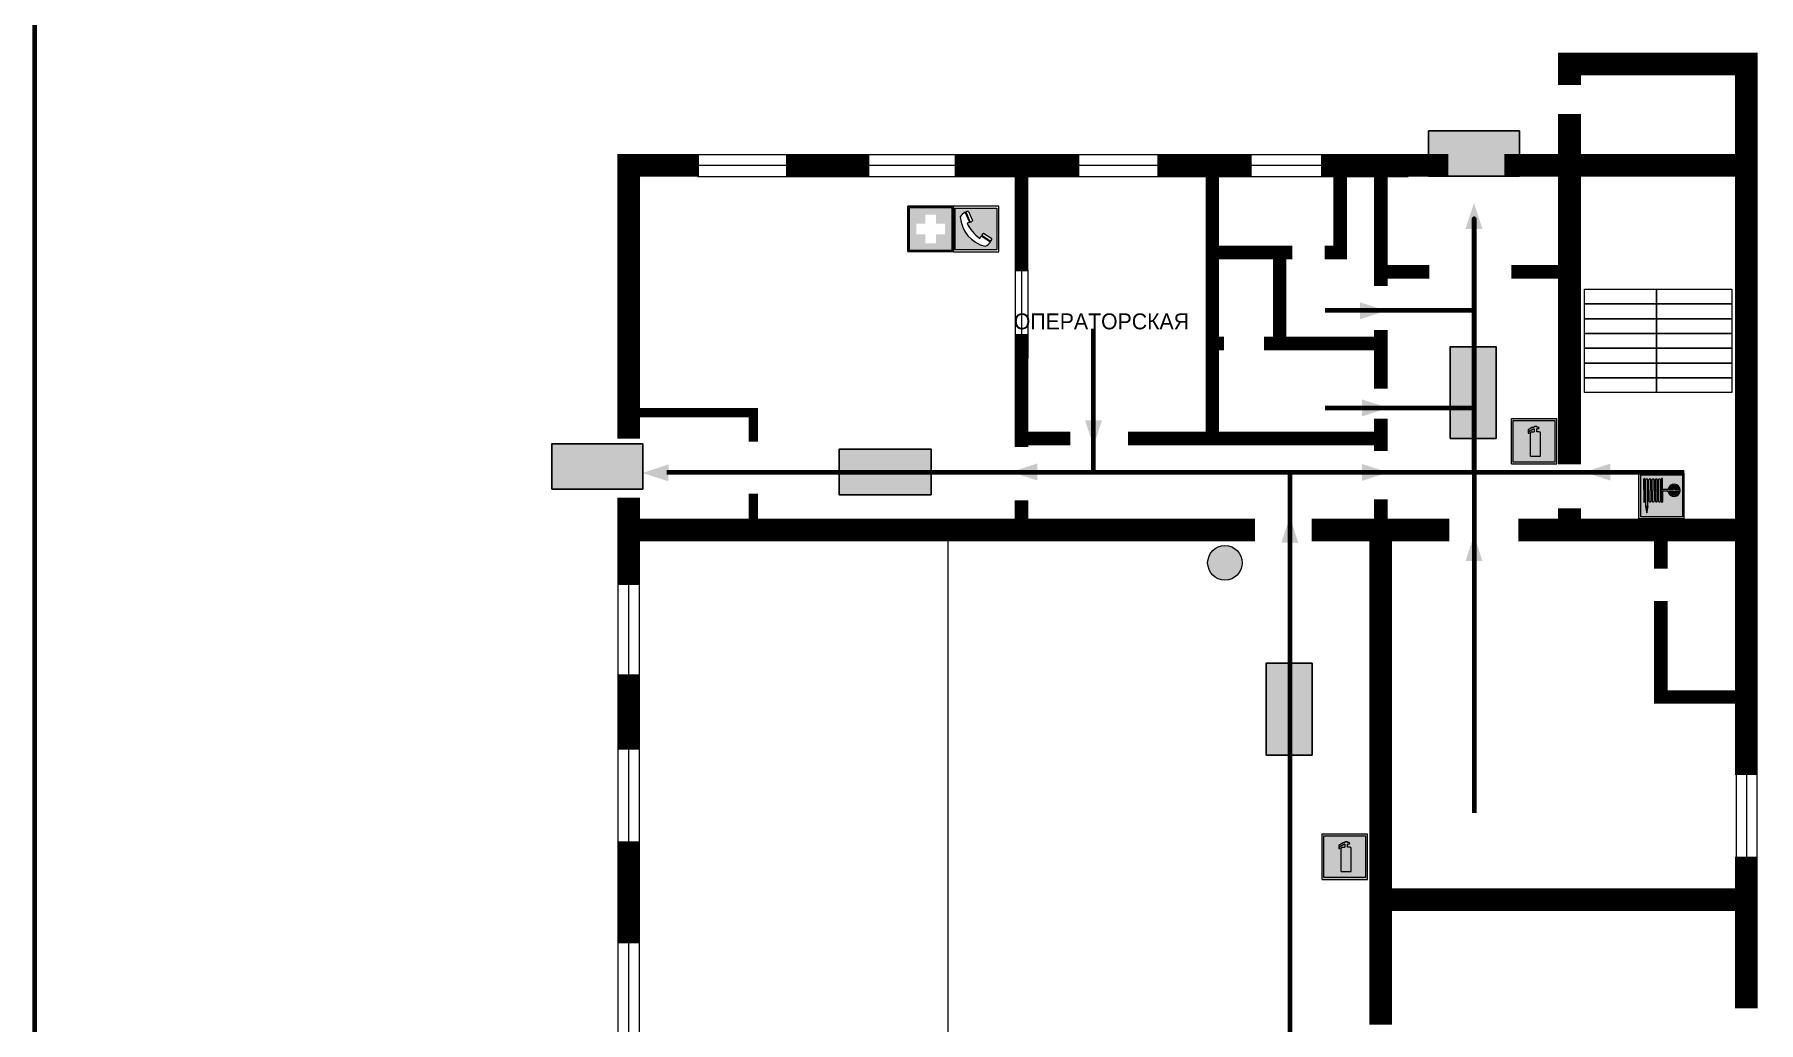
# Model space of a CAD drawing. Header units: millimetres. Extents: x 13114 to 67229, y 22859 to 38520.
# Drawn here: x 20445.4 to 20749.2, y 25208.3 to 25382.5 of the extents above; entities that cross this region are included whole.
import ezdxf

# ---------------------------------------------------------------- set-up
doc = ezdxf.new("R2010")
doc.units = ezdxf.units.MM
doc.layers.add('План_Штампы', color=7, linetype='Continuous')
doc.styles.add('обычный', font='arial.ttf')

# ---------------------------------------------------------------- blocks, each defined once
blk = doc.blocks.new('A$C7B4425F7')
at = {"true_color": 0xffffff}
blk.add_hatch(color=7, dxfattribs=at).paths.add_polyline_path([(0, 0), (-16, 0), (-16, -8), (0, -8)])
h = blk.add_hatch(color=126)
h.paths.add_polyline_path([(-0.2, -0.2), (-15.8, -0.2), (-15.8, -7.8), (-0.2, -7.8)])
h.paths.add_polyline_path([(-11.76, -2.03), (-11.76, -3.66), (-11.17, -3.66, -0.568275), (-11.17, -6.18), (-12.58, -6.18), (-12.58, -2.03)], flags=16)
h.paths.add_polyline_path([(-13.33, -4.12, -0.495768), (-13.59, -6.18), (-15.03, -6.18), (-15.03, -2.03), (-13.59, -2.03, -0.487973)], flags=16)
h.paths.add_polyline_path([(-10.25, -2.03), (-9.48, -2.03), (-9.48, -6.18), (-10.25, -6.18)], flags=16)
h.paths.add_polyline_path([(-13.84, -3.69), (-14.24, -3.69), (-14.24, -3.03), (-13.9, -3.03, -0.692621)], flags=0)
h.paths.add_polyline_path([(-9.15, -2.03), (-8.4, -2.03), (-8.04, -3.07), (-7.68, -2.03), (-6.93, -2.03), (-7.64, -4.1), (-6.93, -6.18), (-7.68, -6.18), (-8.04, -5.14), (-8.4, -6.18), (-9.15, -6.18), (-8.44, -4.1)], flags=16)
h.paths.add_polyline_path([(-11.76, -4.46), (-11.42, -4.46, -0.692621), (-11.36, -5.12), (-11.76, -5.12)], flags=0)
h.paths.add_polyline_path([(-13.9, -5.2), (-14.24, -5.2), (-14.24, -4.55), (-13.84, -4.55, -0.708038)], flags=0)
edge = h.paths.add_edge_path(flags=16)
edge.add_ellipse((-5.51, -4.08), major_axis=(0, 2.05), ratio=0.586184, start_angle=0, end_angle=360)
edge = h.paths.add_edge_path(flags=0)
edge.add_ellipse((-5.51, -4.08), major_axis=(0, 1.14), ratio=0.454828, start_angle=0, end_angle=360)
h.paths.add_polyline_path([(-4.13, -4.96, 0.377264), (-3.48, -4.52, 0.0555), (-3.16, -2.03), (-1.66, -2.03), (-1.66, -4.96), (-0.96, -4.96), (-0.96, -7.01), (-1.75, -7.01), (-1.75, -6.18), (-3.3, -6.18), (-3.3, -7.02), (-4.13, -7.02)], flags=16)
h.paths.add_polyline_path([(-2.73, -2.91), (-2.28, -2.91), (-2.28, -4.96), (-3.05, -4.96, 0.079136)], flags=0)
at = {"color": 126}
blk.add_lwpolyline([(-16, -8), (0, -8), (0, 0), (-16, 0)], close=True, dxfattribs=at)
blk = doc.blocks.new('A$C32E8229D')
at = {"true_color": 0xffffff}
blk.add_hatch(color=7, dxfattribs=at).paths.add_polyline_path([(0, 0), (0, -8), (16, -8), (16, 0)])
h = blk.add_hatch(color=126)
h.paths.add_polyline_path([(0.2, -0.2), (15.8, -0.2), (15.8, -7.8), (0.2, -7.8)])
h.paths.add_polyline_path([(13.49, -2.05), (12.08, -2.05), (11.37, -2.63, 0.162397), (11.29, -2.84), (11.29, -3.63), (10.35, -3.63), (10.35, -4.05), (11.68, -4.05), (11.68, -3.48), (12.26, -4.28), (11.29, -5.1), (11.29, -6.78), (11.85, -6.78), (11.85, -5.44), (12.8, -4.64), (12.8, -5.94), (14.46, -5.94), (14.46, -5.39), (13.45, -5.39), (13.45, -3.97), (12.46, -2.59), (13.15, -2.59), (13.69, -3.34), (14.18, -3)], flags=16)
h.paths.add_polyline_path([(10.74, -1.82, 1), (11.8, -1.82, 1)], flags=16)
h.paths.add_polyline_path([(9.39, -3.59), (5.99, -3.59), (6.56, -3.03), (5.91, -3.03), (5.1, -3.83), (5.91, -4.64), (6.56, -4.64), (5.99, -4.09), (9.39, -4.09)], flags=16)
h.paths.add_polyline_path([(4.29, -1.08), (1.72, -1.08), (1.72, -6.6), (4.29, -6.6)], flags=16)
at = {"color": 126}
blk.add_lwpolyline([(16, -8), (0, -8), (0, 0), (16, 0)], close=True, dxfattribs=at)
blk = doc.blocks.new('A$C18900ED3')
h = blk.add_hatch(color=126)
h.paths.add_polyline_path([(-0.18, -0.18), (-7.02, -0.18), (-7.02, -7.02), (-0.18, -7.02)])
h.paths.add_polyline_path([(-5.89, -4.46), (-5.89, -2.77), (-4.46, -2.77), (-4.46, -1.31), (-2.77, -1.31), (-2.77, -2.77), (-1.33, -2.77), (-1.33, -4.46), (-2.77, -4.46), (-2.77, -5.89), (-4.46, -5.89), (-4.46, -4.46)], flags=16)
at = {"color": 126}
for p, q in [((-7.2, 0), (-7.2, -7.2)), ((0, 0), (-7.2, 0)), ((0, -7.2), (0, 0)), ((-7.02, -7.02), (-7.02, -0.18)), ((-7.02, -0.18), (-0.18, -0.18)), ((-0.18, -0.18), (-0.18, -7.02)), ((-7.2, -7.2), (0, -7.2)), ((-0.18, -7.02), (-7.02, -7.02))]:
    blk.add_line(p, q, dxfattribs=at)
blk = doc.blocks.new('A$C456E1F9C')
at = {"lineweight": 5}
h = blk.add_hatch(color=242, dxfattribs=at)
h.paths.add_polyline_path([(0.51, -1.47), (0.51, -13.26), (12.29, -13.26), (12.29, -1.47)])
h.paths.add_polyline_path([(5.42, -4.95, -0.254479), (4.78, -5.4), (3.52, -2.53, -0.209735), (4.23, -2.4)], flags=16)
h.paths.add_polyline_path([(8.53, -8.6), (10.87, -10.17), (10.54, -10.76), (8.03, -9.13, -0.192251)], flags=16)
h.paths.add_polyline_path([(4.61, -5.49, 0.005518), (3.87, -5.72, 0.128647), (7.49, -10.01, 0.00809), (7.83, -9.33), (10.47, -10.97, -0.16736), (8.99, -12.25, -0.327862), (1.95, -3.95, -0.166952), (3.36, -2.62)], flags=16)
at = {"color": 242, "lineweight": 5}
for p, q in [((0, -13.77), (0, -0.97)), ((12.8, -0.97), (0, -0.97)), ((4.61, -5.49), (3.36, -2.62)), ((3.52, -2.53), (4.78, -5.4)), ((4.23, -2.4), (5.42, -4.95)), ((12.8, -13.77), (12.8, -0.97)), ((7.83, -9.33), (10.47, -10.97)), ((8.03, -9.13), (10.54, -10.76)), ((10.81, -10.12), (8.53, -8.6)), ((0, -13.77), (12.8, -13.77)), ((10.54, -10.76), (10.8, -10.3)), ((10.8, -10.3), (10.81, -10.12))]:
    blk.add_line(p, q, dxfattribs=at)
blk.add_lwpolyline([(0.51, -1.47), (12.29, -1.47), (12.29, -13.26), (0.51, -13.26)], close=True, dxfattribs=at)
for centre, radius, start, end in [((4.59, -5.34), 2.99, 114.2845, 152.1974), ((11.12, -3.31), 9.19, 183.9915, 256.6009), ((4.02, -3.27), 0.891, 76.3284, 123.7092), ((14.98, -39.1), 35.17, 107.1487, 108.4135), ((13.86, -0.94), 11.08, 205.5536, 234.8762), ((4.68, -4.59), 0.824, 276.9621, 334.0723), ((-13.31, 0.8), 23.44, 332.5487, 334.4027), ((8.94, -9.5), 0.989, 114.4092, 157.9388), ((7.87, -9.46), 3, 291.9291, 329.9329)]:
    blk.add_arc(centre, radius, start, end, dxfattribs=at)
blk = doc.blocks.new('A$C3AD82952')
at = {"true_color": 0xf5f5ff}
h = blk.add_hatch(color=7, dxfattribs=at)
h.dxf.hatch_style = 1
h.paths.add_polyline_path([(8.21, 8.73, 0.414214), (7.89, 9.05), (7.22, 9.05), (7.22, 9.92), (7.59, 9.92, 1), (7.57, 10.36), (7.22, 10.36), (7.22, 10.6), (6.43, 10.6), (6.43, 10.36), (6.01, 10.36), (4.74, 9.59), (4.74, 8.69), (4.98, 8.73), (4.98, 9.26), (6.12, 9.91), (6.43, 9.91), (6.43, 9.05), (5.76, 9.05, 0.414214), (5.44, 8.73), (5.44, 2.2), (8.21, 2.2)], flags=0)
h.paths.add_polyline_path([(12.8, 12.8), (0, 12.8), (0, 0), (12.8, 0)])
h.paths.add_polyline_path([(0.51, 12.29), (12.29, 12.29), (12.29, 0.51), (0.51, 0.51)], flags=16)
h.paths.add_polyline_path([(4.74, 9.59), (6.01, 10.36), (6.43, 10.36), (6.43, 10.6), (7.22, 10.6), (7.22, 10.36), (7.59, 10.36, -0.94586), (7.59, 9.92), (7.22, 9.92), (7.22, 9.05), (7.89, 9.05, -0.414214), (8.21, 8.73), (8.21, 2.2), (5.44, 2.2), (5.44, 8.73, -0.414214), (5.76, 9.05), (6.43, 9.05), (6.43, 9.91), (6.12, 9.91), (4.98, 9.26), (4.98, 8.73), (4.74, 8.69)], flags=0)
h = blk.add_hatch(color=242)
h.dxf.hatch_style = 1
h.paths.add_polyline_path([(12.29, 12.29), (0.51, 12.29), (0.51, 0.51), (12.29, 0.51)])
h.paths.add_polyline_path([(4.74, 8.69), (4.74, 9.59), (6.01, 10.36), (6.43, 10.36), (6.43, 10.6), (7.22, 10.6), (7.22, 10.36), (7.59, 10.36, -0.94586), (7.59, 9.92), (7.22, 9.92), (7.22, 9.05), (7.89, 9.05, -0.414214), (8.21, 8.73), (8.21, 2.2), (5.44, 2.2), (5.44, 8.73, -0.414214), (5.76, 9.05), (6.43, 9.05), (6.43, 9.91), (6.12, 9.91), (4.98, 9.26), (4.98, 8.73)], flags=16)
h = blk.add_hatch(color=7, dxfattribs=at)
h.dxf.hatch_style = 1
h.paths.add_polyline_path([(8.21, 8.73, 0.414214), (7.89, 9.05), (7.22, 9.05), (7.22, 9.92), (7.59, 9.92, 1), (7.57, 10.36), (7.22, 10.36), (7.22, 10.6), (6.43, 10.6), (6.43, 10.36), (6.01, 10.36), (4.74, 9.59), (4.74, 8.69), (4.98, 8.73), (4.98, 9.26), (6.12, 9.91), (6.43, 9.91), (6.43, 9.05), (5.76, 9.05, 0.414214), (5.44, 8.73), (5.44, 2.2), (8.21, 2.2)])
at = {"color": 242, "lineweight": 5}
for p, q in [((0, 0), (0, 12.8)), ((0, 12.8), (12.8, 12.8)), ((6.01, 10.36), (4.74, 9.59)), ((4.98, 9.26), (6.12, 9.91)), ((6.01, 10.36), (6.43, 10.36)), ((6.12, 9.91), (6.43, 9.91)), ((7.22, 10.6), (6.43, 10.6)), ((6.43, 10.6), (6.43, 10.36)), ((6.43, 9.91), (6.43, 9.05)), ((7.22, 10.36), (7.22, 10.6)), ((7.59, 10.36), (7.22, 10.36)), ((7.22, 9.05), (7.22, 9.92)), ((7.59, 9.92), (7.22, 9.92)), ((12.8, 0), (12.8, 12.8)), ((4.74, 9.59), (4.74, 8.69)), ((4.74, 8.69), (4.98, 8.73)), ((4.98, 8.73), (4.98, 9.26)), ((5.44, 2.2), (5.44, 8.73)), ((5.76, 9.05), (6.43, 9.05)), ((7.89, 9.05), (7.22, 9.05)), ((8.21, 2.2), (8.21, 8.73)), ((0, 0), (12.8, 0)), ((5.44, 2.2), (8.21, 2.2))]:
    blk.add_line(p, q, dxfattribs=at)
blk.add_lwpolyline([(0.51, 12.29), (12.29, 12.29), (12.29, 0.51), (0.51, 0.51)], close=True, dxfattribs=at)
for centre, radius, start, end in [((7.58, 10.14), 0.223, 273.1875, 86.8125), ((5.76, 8.73), 0.32, 90, 180), ((7.89, 8.73), 0.32, 0, 90)]:
    blk.add_arc(centre, radius, start, end, dxfattribs=at)
blk = doc.blocks.new('A$C37112FD5')
at = {"true_color": 0xf5f5ff}
h = blk.add_hatch(color=7, dxfattribs=at)
h.dxf.hatch_style = 1
h.paths.add_polyline_path([(12.8, -7.4), (0, -7.4), (0, -20.2), (12.8, -20.2)])
h.paths.add_polyline_path([(12.29, -7.91), (12.29, -19.69), (0.51, -19.69), (0.51, -7.91)], flags=16)
h.paths.add_polyline_path([(4.98, -9.04, -0.42597), (5.17, -9.22), (5.17, -12.25), (5.17, -15.29, -0.432244), (4.98, -15.47), (4.83, -15.47, -0.42597), (4.64, -15.29), (4.64, -12.25), (4.64, -9.22, -0.432244), (4.83, -9.04)], flags=0)
h.paths.add_polyline_path([(4.28, -9.22), (4.28, -12.25), (4.28, -15.29, -0.432244), (4.09, -15.47), (3.94, -15.47, -0.42597), (3.75, -15.29), (3.75, -12.25), (3.75, -9.22, -0.432244), (3.94, -9.04), (4.09, -9.04, -0.42597)], flags=0)
h.paths.add_polyline_path([(5.72, -9.04), (5.87, -9.04, -0.42597), (6.06, -9.22), (6.06, -12.25), (6.06, -15.29, -0.432244), (5.87, -15.47), (5.72, -15.47, -0.42597), (5.53, -15.29), (5.53, -12.25), (5.53, -9.22, -0.432244)], flags=0)
h.paths.add_polyline_path([(6.42, -8.9), (6.5, -8.9, -0.42597), (6.69, -9.08), (6.69, -12.03), (8.21, -12.03, -15.824349), (8.21, -12.47), (6.69, -12.47), (6.69, -15.42, -0.432244), (6.5, -15.6), (6.42, -15.6)], flags=0)
h.paths.add_polyline_path([(3.39, -9.22), (3.39, -12.25), (3.39, -15.29, -0.432244), (3.2, -15.47), (3.05, -15.47, -0.42597), (2.85, -15.29), (2.85, -12.25), (2.85, -9.22, -0.432244), (3.05, -9.04), (3.2, -9.04, -0.42597)], flags=0)
h.paths.add_polyline_path([(2.5, -9.22), (2.5, -16.71), (1.96, -16.71), (1.96, -9.22, -0.432244), (2.15, -9.04), (2.31, -9.04, -0.42597)], flags=0)
h.paths.add_polyline_path([(1.61, -8.9), (1.61, -15.6), (1.57, -15.6, -0.42597), (1.37, -15.42), (1.37, -12.03), (1.37, -9.09, -0.432244), (1.57, -8.9)], flags=0)
h.paths.add_polyline_path([(9.76, -10.81), (9.76, -12.03), (8.49, -12.03, -0.336371)], flags=0)
h.paths.add_polyline_path([(8.49, -12.47), (9.76, -12.47), (9.76, -13.7, -0.336371)], flags=0)
h.paths.add_polyline_path([(10.11, -10.81, -0.336371), (11.38, -12.03), (10.11, -12.03)], flags=0)
h.paths.add_polyline_path([(10.11, -12.47), (11.38, -12.47, -0.336371), (10.11, -13.7)], flags=0)
h.paths.add_polyline_path([(2.5, -16.84), (2.5, -17.05), (1.97, -17.05), (1.97, -16.84)], flags=0)
h.paths.add_polyline_path([(2.5, -17.24, -0.033778), (2.24, -18.6, -0.033778), (1.97, -17.24)], flags=0)
h = blk.add_hatch(color=242)
h.dxf.hatch_style = 1
h.paths.add_polyline_path([(12.29, -7.91), (0.51, -7.91), (0.51, -19.69), (12.29, -19.69)])
h.paths.add_polyline_path([(6.42, -15.6), (6.42, -8.9), (6.5, -8.9, -0.42597), (6.69, -9.08), (6.69, -12.03), (8.21, -12.03, -15.824349), (8.21, -12.47), (6.69, -12.47), (6.69, -15.42, -0.432244), (6.5, -15.6)], flags=16)
h.paths.add_polyline_path([(5.87, -15.47), (5.72, -15.47, -0.42597), (5.53, -15.29), (5.53, -12.25), (5.53, -9.22, -0.432244), (5.72, -9.04), (5.87, -9.04, -0.42597), (6.06, -9.22), (6.06, -12.25), (6.06, -15.29, -0.432244)], flags=16)
h.paths.add_polyline_path([(4.98, -15.47), (4.83, -15.47, -0.42597), (4.64, -15.29), (4.64, -12.25), (4.64, -9.22, -0.432244), (4.83, -9.04), (4.98, -9.04, -0.42597), (5.17, -9.22), (5.17, -12.25), (5.17, -15.29, -0.432244)], flags=16)
h.paths.add_polyline_path([(4.09, -15.47), (3.94, -15.47, -0.42597), (3.75, -15.29), (3.75, -12.25), (3.75, -9.22, -0.432244), (3.94, -9.04), (4.09, -9.04, -0.42597), (4.28, -9.22), (4.28, -12.25), (4.28, -15.29, -0.432244)], flags=16)
h.paths.add_polyline_path([(3.2, -15.47), (3.05, -15.47, -0.42597), (2.85, -15.29), (2.85, -12.25), (2.85, -9.22, -0.432244), (3.05, -9.04), (3.2, -9.04, -0.42597), (3.39, -9.22), (3.39, -12.25), (3.39, -15.29, -0.432244)], flags=16)
h.paths.add_polyline_path([(2.5, -17.05), (1.97, -17.05), (1.97, -16.84), (2.5, -16.84)], flags=16)
h.paths.add_polyline_path([(2.5, -17.24, -0.033778), (2.24, -18.6, -0.033778), (1.97, -17.24)], flags=16)
h.paths.add_polyline_path([(2.5, -16.71), (1.96, -16.71), (1.96, -9.22, -0.432244), (2.15, -9.04), (2.31, -9.04, -0.42597), (2.5, -9.22)], flags=16)
h.paths.add_polyline_path([(1.61, -15.6), (1.57, -15.6, -0.42597), (1.37, -15.42), (1.37, -12.03), (1.37, -9.09, -0.432244), (1.57, -8.9), (1.61, -8.9)], flags=16)
h.paths.add_polyline_path([(8.49, -12.47), (9.76, -12.47), (9.76, -13.7, -0.336371)], flags=0)
h.paths.add_polyline_path([(10.11, -13.7), (10.11, -12.47), (11.38, -12.47, -0.336371)], flags=0)
h.paths.add_polyline_path([(8.49, -12.03, -0.336371), (9.76, -10.81), (9.76, -12.03)], flags=0)
h.paths.add_polyline_path([(10.11, -12.03), (10.11, -10.81, -0.336371), (11.38, -12.03)], flags=0)
h = blk.add_hatch(color=7, dxfattribs=at)
h.dxf.hatch_style = 1
h.paths.add_polyline_path([(1.61, -8.9), (1.57, -8.9, 0.432244), (1.37, -9.09), (1.37, -12.03), (1.37, -15.42, 0.42597), (1.57, -15.6), (1.61, -15.6)])
h.paths.add_polyline_path([(2.5, -9.22, 0.42597), (2.31, -9.04), (2.15, -9.04, 0.432244), (1.96, -9.22), (1.96, -16.71), (2.5, -16.71)])
h.paths.add_polyline_path([(2.5, -16.84), (1.97, -16.84), (1.97, -17.05), (2.5, -17.05)])
h.paths.add_polyline_path([(2.5, -17.24), (1.97, -17.24, 0.033778), (2.24, -18.6, 0.033778)])
h.paths.add_polyline_path([(3.39, -12.25), (3.39, -9.22, 0.42597), (3.2, -9.04), (3.05, -9.04, 0.432244), (2.85, -9.22), (2.85, -12.25), (2.85, -15.29, 0.42597), (3.05, -15.47), (3.2, -15.47, 0.432244), (3.39, -15.29)])
h.paths.add_polyline_path([(4.28, -12.25), (4.28, -9.22, 0.42597), (4.09, -9.04), (3.94, -9.04, 0.432244), (3.75, -9.22), (3.75, -12.25), (3.75, -15.29, 0.42597), (3.94, -15.47), (4.09, -15.47, 0.432244), (4.28, -15.29)])
h.paths.add_polyline_path([(5.17, -12.25), (5.17, -9.22, 0.42597), (4.98, -9.04), (4.83, -9.04, 0.432244), (4.64, -9.22), (4.64, -12.25), (4.64, -15.29, 0.42597), (4.83, -15.47), (4.98, -15.47, 0.432244), (5.17, -15.29)])
h.paths.add_polyline_path([(6.06, -12.25), (6.06, -9.22, 0.42597), (5.87, -9.04), (5.72, -9.04, 0.432244), (5.53, -9.22), (5.53, -12.25), (5.53, -15.29, 0.42597), (5.72, -15.47), (5.87, -15.47, 0.432244), (6.06, -15.29)])
h.paths.add_polyline_path([(6.69, -12.47), (8.21, -12.47, 15.824349), (8.21, -12.03), (6.69, -12.03), (6.69, -9.08, 0.42597), (6.5, -8.9), (6.42, -8.9), (6.42, -15.6), (6.5, -15.6, 0.432244), (6.69, -15.42)])
h.paths.add_polyline_path([(8.49, -12.47), (9.76, -12.47), (9.76, -13.7, -0.336371)], flags=16)
h.paths.add_polyline_path([(8.49, -12.03, -0.336371), (9.76, -10.81), (9.76, -12.03)], flags=16)
h.paths.add_polyline_path([(10.11, -12.47), (11.38, -12.47, -0.336371), (10.11, -13.7)], flags=16)
h.paths.add_polyline_path([(10.11, -12.03), (10.11, -10.81, -0.336371), (11.38, -12.03)], flags=16)
h = blk.add_hatch(color=242)
h.dxf.hatch_style = 1
h.paths.add_polyline_path([(9.76, -10.81, 0.336371), (8.49, -12.03), (9.76, -12.03)])
h.paths.add_polyline_path([(10.11, -10.81), (10.11, -12.03), (11.38, -12.03, 0.336371)])
h.paths.add_polyline_path([(11.38, -12.47), (10.11, -12.47), (10.11, -13.7, 0.336371)])
h.paths.add_polyline_path([(9.76, -12.47), (8.49, -12.47, 0.336371), (9.76, -13.7)])
at = {"color": 242, "lineweight": 5}
for p, q in [((0, -20.2), (0, -7.4)), ((0, -7.4), (12.8, -7.4)), ((1.37, -12.03), (1.37, -9.08)), ((1.57, -8.9), (1.61, -8.9)), ((1.61, -8.9), (1.61, -15.6)), ((1.96, -16.71), (1.96, -9.22)), ((2.15, -9.04), (2.31, -9.04)), ((2.5, -16.71), (2.5, -9.22)), ((2.85, -12.25), (2.85, -9.22)), ((3.05, -9.04), (3.2, -9.04)), ((3.39, -12.25), (3.39, -9.22)), ((3.75, -12.25), (3.75, -9.22)), ((3.94, -9.04), (4.09, -9.04)), ((4.28, -12.25), (4.28, -9.22)), ((4.64, -12.25), (4.64, -9.22)), ((4.83, -9.04), (4.98, -9.04)), ((5.17, -12.25), (5.17, -9.22)), ((5.53, -12.25), (5.53, -9.22)), ((5.72, -9.04), (5.87, -9.04)), ((6.06, -12.25), (6.06, -9.22)), ((6.42, -8.9), (6.42, -15.6)), ((6.5, -8.9), (6.42, -8.9)), ((6.69, -12.03), (6.69, -9.08)), ((12.8, -20.2), (12.8, -7.4)), ((1.37, -12.03), (1.37, -15.42)), ((2.85, -12.25), (2.85, -15.29)), ((3.39, -12.25), (3.39, -15.29)), ((3.75, -12.25), (3.75, -15.29)), ((4.28, -12.25), (4.28, -15.29)), ((4.64, -12.25), (4.64, -15.29)), ((5.17, -12.25), (5.17, -15.29)), ((5.53, -12.25), (5.53, -15.29)), ((6.06, -12.25), (6.06, -15.29)), ((8.21, -12.03), (6.69, -12.03)), ((8.21, -12.47), (6.69, -12.47)), ((6.69, -12.47), (6.69, -15.42)), ((9.76, -12.03), (8.49, -12.03)), ((9.76, -12.47), (8.49, -12.47)), ((9.76, -10.81), (9.76, -12.03)), ((9.76, -12.47), (9.76, -13.7)), ((10.11, -10.81), (10.11, -12.03)), ((11.38, -12.03), (10.11, -12.03)), ((11.38, -12.47), (10.11, -12.47)), ((10.11, -12.47), (10.11, -13.7)), ((1.57, -15.6), (1.61, -15.6)), ((1.96, -16.71), (2.5, -16.71)), ((1.97, -16.84), (2.5, -16.84)), ((1.97, -17.05), (1.97, -16.84)), ((2.5, -17.05), (1.97, -17.05)), ((1.97, -17.24), (2.5, -17.24)), ((2.5, -16.84), (2.5, -17.05)), ((3.05, -15.47), (3.2, -15.47)), ((3.94, -15.47), (4.09, -15.47)), ((4.83, -15.47), (4.98, -15.47)), ((5.72, -15.47), (5.87, -15.47)), ((6.42, -15.6), (6.5, -15.6)), ((0, -20.2), (12.8, -20.2))]:
    blk.add_line(p, q, dxfattribs=at)
blk.add_lwpolyline([(0.51, -7.91), (12.29, -7.91), (12.29, -19.69), (0.51, -19.69)], close=True, dxfattribs=at)
for centre, radius, start, end in [((1.56, -9.09), 0.182, 87.1027, 180.6071), ((2.15, -9.22), 0.182, 87.1027, 180.6071), ((2.32, -9.22), 0.182, 359.3929, 92.8973), ((3.04, -9.22), 0.182, 87.1027, 180.6071), ((3.21, -9.22), 0.182, 359.3929, 92.8973), ((3.93, -9.22), 0.182, 87.1027, 180.6071), ((4.1, -9.22), 0.182, 359.3929, 92.8973), ((4.82, -9.22), 0.182, 87.1027, 180.6071), ((4.99, -9.22), 0.182, 359.3929, 92.8973), ((5.71, -9.22), 0.182, 87.1027, 180.6071), ((5.88, -9.22), 0.182, 359.3929, 92.8973), ((6.51, -9.09), 0.182, 359.3929, 92.8973), ((9.93, -12.25), 1.74, 187.2319, 172.7681), ((9.93, -12.25), 1.46, 96.9927, 171.3585), ((9.93, -12.25), 1.46, 188.6415, 263.0073), ((9.93, -12.25), 1.46, 8.6415, 83.0073), ((9.93, -12.25), 1.46, 276.9927, 351.3585), ((1.56, -15.42), 0.182, 179.3929, 272.8973), ((12.17, -15.98), 10.27, 187.041, 194.7793), ((-7.7, -15.98), 10.27, 345.2207, 352.959), ((3.04, -15.29), 0.182, 179.3929, 272.8973), ((3.21, -15.29), 0.182, 267.1027, 0.6071), ((3.93, -15.29), 0.182, 179.3929, 272.8973), ((4.1, -15.29), 0.182, 267.1027, 0.6071), ((4.82, -15.29), 0.182, 179.3929, 272.8973), ((4.99, -15.29), 0.182, 267.1027, 0.6071), ((5.71, -15.29), 0.182, 179.3929, 272.8973), ((5.88, -15.29), 0.182, 267.1027, 0.6071), ((6.51, -15.42), 0.182, 267.1027, 0.6071)]:
    blk.add_arc(centre, radius, start, end, dxfattribs=at)
blk = doc.blocks.new('A$C7B8C2D5B')
at = {"lineweight": 0}
h = blk.add_hatch(color=5, dxfattribs=at)
h.dxf.hatch_style = 1
h.paths.add_polyline_path([(1.4, -3.02, 1), (-2.11, -3.02, 1)])
at = {"color": 5, "lineweight": 0}
blk.add_circle((-0.36, -3.02), 1.75, dxfattribs=at)

msp = doc.modelspace()

# ---------------------------------------------------------------- linework, layer by layer
at = {"color": 6, "lineweight": 100}
msp.add_lwpolyline([(20445.35, 25066.92), (21045.35, 25066.92), (21045.35, 25461.92), (20445.35, 25461.92)], close=True, dxfattribs=at)
at = {"lineweight": 100, "const_width": 4}
for points in [[(20747.1, 25359.46), (20747.1, 25377.29), (20715.92, 25377.29), (20715.92, 25373.62)], [(20715.92, 25368.48), (20715.92, 25359.46)], [(20550.07, 25311.27), (20550.07, 25359.46), (20562.47, 25359.46)], [(20577.8, 25359.46), (20592.53, 25359.46)], [(20607.57, 25359.46), (20629.5, 25359.46)], [(20643.29, 25359.46), (20659.9, 25359.46)], [(20672.12, 25359.46), (20694.55, 25359.46)], [(20704.46, 25359.46), (20747.1, 25359.46), (20747.1, 25251.92)], [(20715.92, 25359.46), (20715.92, 25306.75)], [(20550.07, 25285.47), (20550.07, 25300.82)], [(20715.92, 25298.94), (20715.92, 25295.16), (20747.1, 25295.16)], [(20660.48, 25295.16), (20550.07, 25295.16)], [(20694.75, 25295.16), (20670.48, 25295.16)], [(20682.65, 25295.16), (20682.65, 25207.91)], [(20715.92, 25295.16), (20706.92, 25295.16)], [(20550.07, 25256.39), (20550.07, 25269.67)], [(20550.07, 25222.26), (20550.07, 25240.28)], [(20747.1, 25237.57), (20747.1, 25210.78)], [(20682.65, 25229.97), (20747.1, 25229.97)]]:
    msp.add_lwpolyline(points, dxfattribs=at)
at = {"lineweight": 0}
for points in [[(20562.31, 25361.36), (20687.54, 25361.36)], [(20562.47, 25359.46), (20687.7, 25359.46)], [(20562.24, 25357.49), (20687.48, 25357.49)], [(20618.2, 25340.93), (20618.2, 25325.31)], [(20619.32, 25340.74), (20619.32, 25325.12)], [(20620.47, 25340.98), (20620.47, 25325.36)], [(20606.34, 25296.28), (20606.34, 25157.18)], [(20548.2, 25285.96), (20548.2, 25127.53)], [(20550.07, 25285.47), (20550.07, 25127.04)], [(20551.91, 25285.7), (20551.91, 25127.27)], [(20745.28, 25253.25), (20745.28, 25231.42)], [(20748.95, 25253.53), (20748.95, 25231.7)], [(20747.1, 25251.92), (20747.1, 25230.09)]]:
    msp.add_lwpolyline(points, dxfattribs=at)
for points, const_width in [([(20619.32, 25340.74), (20619.32, 25360)], 2.4), ([(20655.02, 25328.04), (20652.96, 25328.04), (20652.96, 25359.26), (20652.96, 25311.29), (20682.65, 25311.29), (20638.08, 25311.29)], 2.4), ([(20672.78, 25344.08), (20675.52, 25344.08), (20675.52, 25358.31)], 2.4), ([(20682.65, 25338.18), (20682.65, 25359.68)], 2.4), ([(20664.83, 25328.04), (20664.83, 25344.08), (20667.04, 25344.08), (20652.96, 25344.08)], 2.4), ([(20682.65, 25340.65), (20691.19, 25340.65)], 2.4), ([(20705.65, 25340.65), (20714.54, 25340.65)], 2.4), ([(20682.65, 25320.09), (20682.65, 25330.43)], 2.4), ([(20627.95, 25311.29), (20619.32, 25311.29), (20619.32, 25309.77), (20619.32, 25329.69)], 2.4), ([(20682.65, 25328.04), (20662.05, 25328.04)], 2.4), ([(20550.07, 25315.83), (20572.06, 25315.83), (20572.06, 25310.73)], 1.6), ([(20682.65, 25309.1), (20682.65, 25314.78)], 2.4), ([(20572.06, 25301.57), (20572.06, 25294.23)], 1.6), ([(20619.32, 25300.37), (20619.32, 25295.16)], 2.4), ([(20682.65, 25295.16), (20682.65, 25300.56)], 2.4), ([(20732.01, 25294.09), (20732.01, 25288.35)], 2.4), ([(20732.01, 25282.6), (20732.01, 25265.7), (20746.36, 25265.7)], 2.4)]:
    msp.add_lwpolyline(points, dxfattribs=dict(at, const_width=const_width))
at = {"color": 126, "lineweight": 100, "true_color": 0x008754}
for points in [[(20556.82, 25305.35), (20699.11, 25305.35), (20699.11, 25350.08), (20699.11, 25245.28)], [(20699.11, 25333.85), (20672.85, 25333.85)], [(20632.04, 25305.35), (20632.04, 25330.59)], [(20672.85, 25316.69), (20699.11, 25316.69)], [(20666.62, 25305.35), (20666.62, 25171.24), (20705.96, 25171.24)], [(20699.11, 25305.35), (20736.13, 25305.35)]]:
    msp.add_lwpolyline(points, dxfattribs=at)
at = {"lineweight": 0}
for points in [[(20731.24, 25337.6), (20731.24, 25335), (20718.59, 25335), (20718.59, 25337.6)], [(20731.24, 25335), (20731.24, 25332.39), (20718.59, 25332.39), (20718.59, 25335)], [(20744.52, 25337.6), (20744.52, 25335), (20731.24, 25335), (20731.24, 25337.6)], [(20744.52, 25335), (20744.52, 25332.39), (20731.24, 25332.39), (20731.24, 25335)], [(20731.24, 25332.39), (20731.24, 25329.79), (20718.59, 25329.79), (20718.59, 25332.39)], [(20744.52, 25332.39), (20744.52, 25329.79), (20731.24, 25329.79), (20731.24, 25332.39)], [(20731.24, 25329.79), (20731.24, 25327.19), (20718.59, 25327.19), (20718.59, 25329.79)], [(20744.52, 25329.79), (20744.52, 25327.19), (20731.24, 25327.19), (20731.24, 25329.79)], [(20731.24, 25327.19), (20731.24, 25324.58), (20718.59, 25324.58), (20718.59, 25327.19)], [(20744.52, 25327.19), (20744.52, 25324.58), (20731.24, 25324.58), (20731.24, 25327.19)], [(20731.24, 25324.58), (20731.24, 25321.98), (20718.59, 25321.98), (20718.59, 25324.58)], [(20744.52, 25324.58), (20744.52, 25321.98), (20731.24, 25321.98), (20731.24, 25324.58)], [(20731.24, 25321.98), (20731.24, 25319.38), (20718.59, 25319.38), (20718.59, 25321.98)], [(20744.52, 25321.98), (20744.52, 25319.38), (20731.24, 25319.38), (20731.24, 25321.98)]]:
    msp.add_lwpolyline(points, close=True, dxfattribs=at)
at = {"layer": 'План_Штампы', "color": 126, "true_color": 0x008754}
for points in [[(20700.59, 25348.21), (20697.6, 25348.22), (20699.08, 25352.8)], [(20679.01, 25332.3), (20679.02, 25335.29), (20683.61, 25333.81)], [(20679.35, 25315.17), (20679.36, 25318.16), (20683.95, 25316.68)], [(20630.53, 25314.51), (20633.52, 25314.5), (20632.04, 25309.91)], [(20557.11, 25306.71), (20557.1, 25303.72), (20552.52, 25305.2)], [(20622.11, 25306.88), (20622.1, 25303.89), (20617.51, 25305.37)], [(20679.35, 25303.8), (20679.36, 25306.79), (20683.95, 25305.31)], [(20723.1, 25306.85), (20723.09, 25303.86), (20718.5, 25305.34)], [(20668.12, 25292.88), (20665.13, 25292.89), (20666.62, 25297.47)], [(20700.59, 25289.66), (20697.6, 25289.67), (20699.08, 25294.26)]]:
    msp.add_solid(points, dxfattribs=at)

# ---------------------------------------------------------------- block references
for name, p, xscale, yscale, zscale in [('A$C18900ED3', (20607.32, 25352.22), 1.111111111007631, 1.111111111007631, 1.111111111007631), ('A$C456E1F9C', (20607.32, 25352.82), 0.625, 0.625, 0.625), ('A$C3AD82952', (20705.67, 25306.79), 0.625, 0.625, 0.625), ('A$C37112FD5', (20728.15, 25309.79), 0.6249984004534781, 0.6249984004534781, 0.6249984004534781), ('A$C3AD82952', (20672.3, 25233.55), 0.625, 0.625, 0.625)]:
    msp.add_blockref(name, p, dxfattribs=dict(xscale=xscale, yscale=yscale, zscale=zscale))
at = {"xscale": 1.741935482621193, "yscale": 1.741935482621193, "zscale": 1.741935482621193, "rotation": 270}
msp.add_blockref('A$C7B8C2D5B', (20660.45, 25288.73), dxfattribs=at)
at = {"layer": 'План_Штампы'}
for p in [(20707.09, 25365.52), (20552.57, 25310.36)]:
    msp.add_blockref('A$C7B4425F7', p, dxfattribs=at)
at = {"layer": 'План_Штампы', "color": 126, "true_color": 0x008754, "xscale": 1.012510887696, "yscale": 1.012510887696, "zscale": 1.012510887696}
for p, rotation in [((20702.98, 25327.45), 269.9978653237144), ((20587.19, 25309.42), 359.9978653237144), ((20670.54, 25271.66), 269.9978653237144)]:
    msp.add_blockref('A$C32E8229D', p, dxfattribs=dict(at, rotation=rotation))

# ---------------------------------------------------------------- texts
at = {"lineweight": 0, "insert": (20633.41, 25331.91), "char_height": 2.8, "width": 126.6484, "attachment_point": 5, "style": 'обычный'}
msp.add_mtext('\\pi-8.4,l8.4,t8.4;{\\fProxima Nova Rg|b0|i0|c204|p2;ОПЕРАТОРСКАЯ\\H1.1997x; }', dxfattribs=at)

doc.saveas('drawing.dxf')
